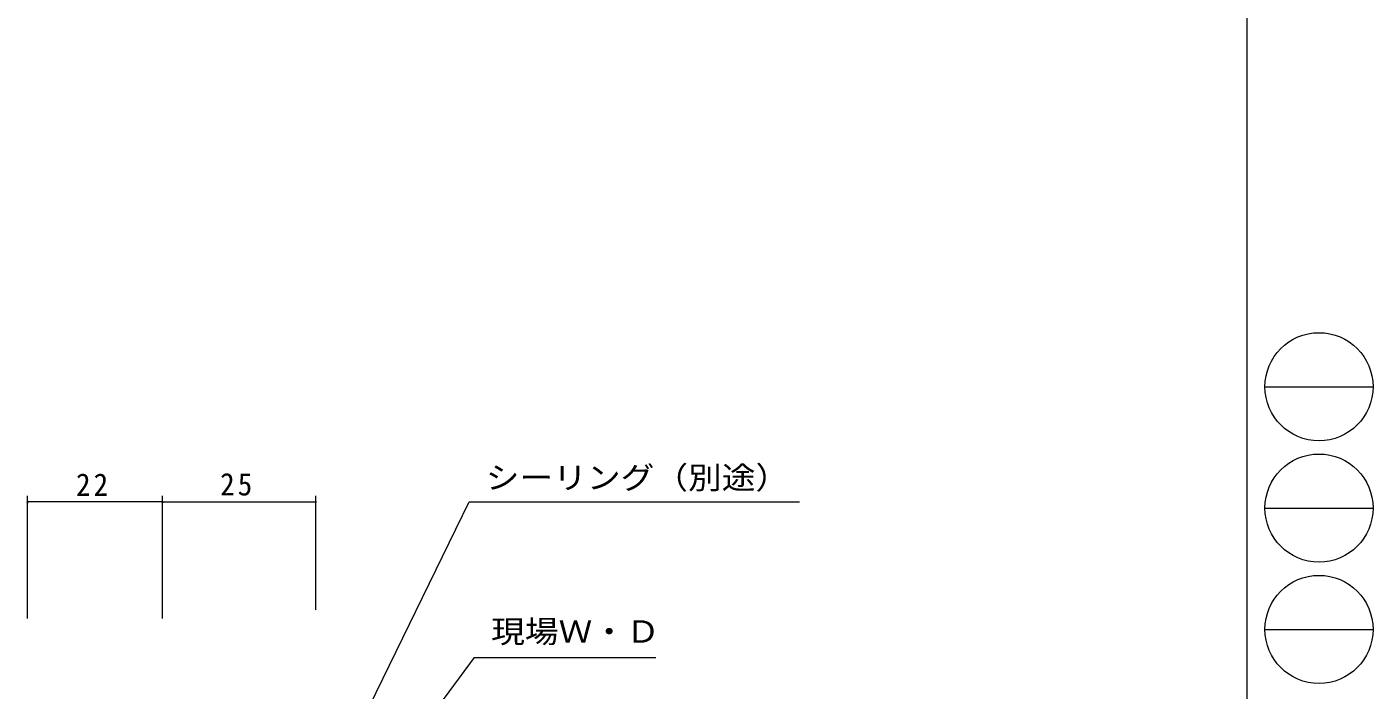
# Model space of a CAD drawing. Units: millimetres on the paper. Extents: x -420 to 373, y -297 to 267.
# Drawn here: x 153.3 to 372.9, y -123.1 to -14.9 of the extents above; entities that cross this region are included whole.
import ezdxf
from ezdxf.enums import TextEntityAlignment as Align

# ---------------------------------------------------------------- set-up
doc = ezdxf.new("R2010")
doc.units = ezdxf.units.MM
doc.layers.add('0-1_USER1', color=7, linetype='Continuous', lineweight=9)
doc.layers.add('0-7_YKK_D', color=6, linetype='Continuous', lineweight=9)
doc.styles.add('ＭＳ ゴシック', font='')
doc.styles.get('ＭＳ ゴシック').set_extended_font_data('MS Gothic')

msp = doc.modelspace()

# ---------------------------------------------------------------- linework, layer by layer
at = {"layer": '0-1_USER1'}
for p, q in [((352.3, 264.4), (352.3, -260.6)), ((355.276, -73.616), (372.916, -73.616)), ((355.276, -93.412), (372.916, -93.412)), ((355.276, -113.208), (372.916, -113.208))]:
    msp.add_line(p, q, dxfattribs=at)
for centre in [(364.096, -73.616), (364.096, -93.412), (364.096, -113.208)]:
    msp.add_circle(centre, 8.82, dxfattribs=at)
at = {"layer": '0-7_YKK_D'}
for p, q in [((153.409, -111.443), (153.409, -91.413)), ((175.409, -110.191), (175.409, -91.413)), ((175.409, -111.443), (175.409, -91.413)), ((200.409, -109.986), (200.409, -91.413)), ((175.409, -92.413), (153.409, -92.413)), ((175.409, -92.413), (200.409, -92.413)), ((203.335, -137.659), (225.456, -92.39)), ((225.456, -92.39), (279.356, -92.39)), ((201.965, -150.667), (226.339, -117.788)), ((226.339, -117.788), (255.919, -117.788))]:
    msp.add_line(p, q, dxfattribs=at)
for centre, start, end in [((153.409, -92.413), 0, 180), ((153.409, -92.413), 180, 0), ((175.409, -92.413), 0, 180), ((175.409, -92.413), 0, 180), ((175.409, -92.413), 180, 0), ((175.409, -92.413), 180, 0), ((200.409, -92.413), 0, 180), ((200.409, -92.413), 180, 0)]:
    msp.add_arc(centre, 0.106, start, end, dxfattribs=at)

# ---------------------------------------------------------------- texts
at = {"layer": '0-7_YKK_D', "color": 3, "style": 'ＭＳ ゴシック', "width": 1.1}
for s, p in [('シーリング（別途）', (228.156, -91.375)), ('現場Ｗ・Ｄ', (229.039, -116.483))]:
    msp.add_text(s, height=3.666, dxfattribs=at).set_placement(p, align=Align.BOTTOM_LEFT)
at = {"layer": '0-7_YKK_D', "color": 3, "char_height": 3.666, "attachment_point": 7, "style": 'ＭＳ ゴシック'}
for s, insert in [('\\T1.21;\\W0.95;22', (161.315, -91.413)), ('\\T1.21;\\W0.95;25', (184.827, -91.413))]:
    msp.add_mtext(s, dxfattribs=dict(at, insert=insert))

doc.saveas('drawing.dxf')
